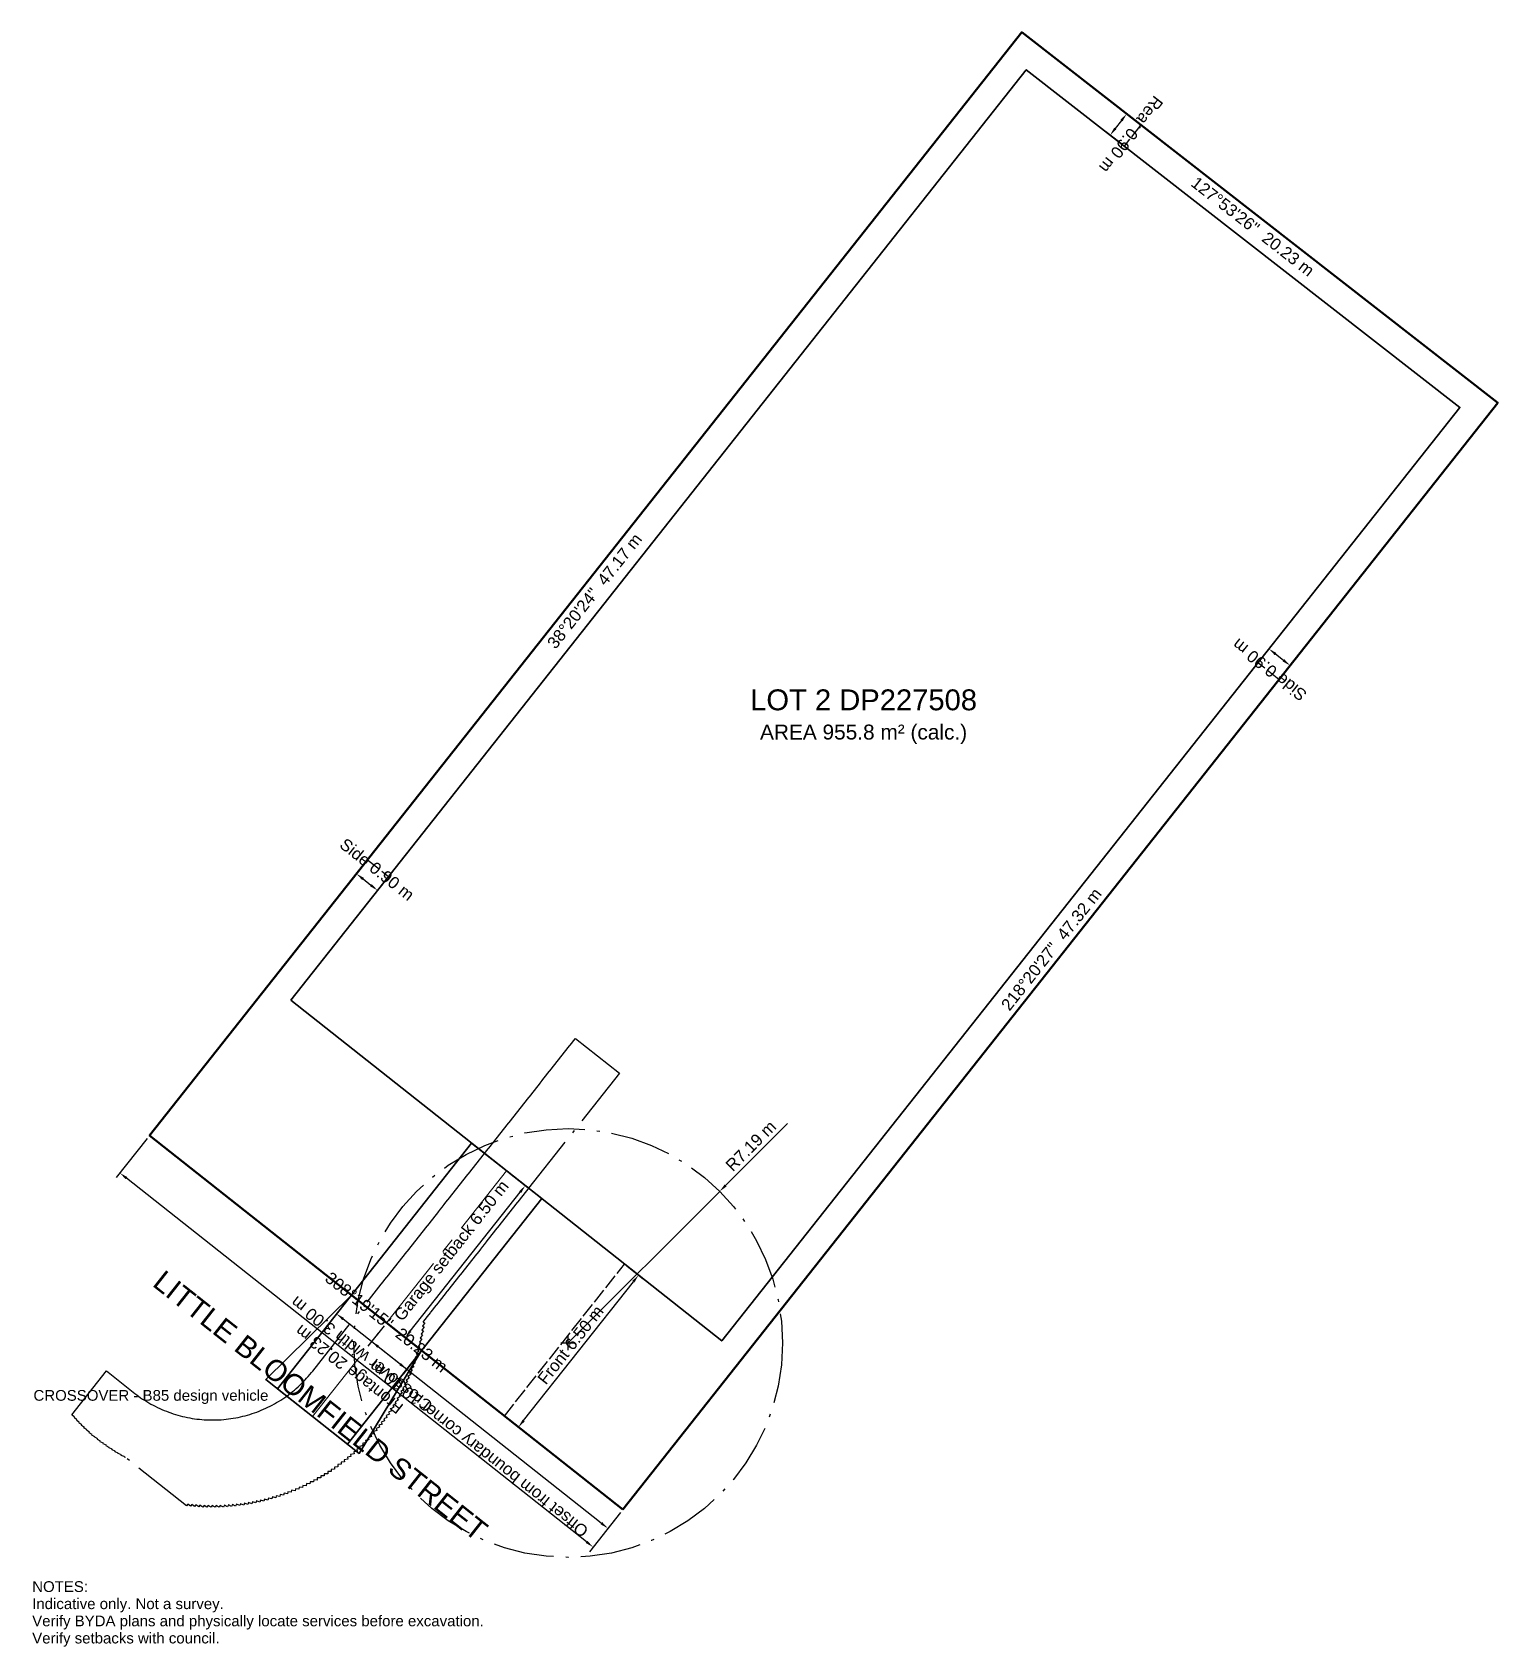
# Model space of a CAD drawing. Header units: metres. Extents: x 238439.4 to 238488.6, y 6569516.8 to 6569570.9.
import ezdxf
from ezdxf.enums import TextEntityAlignment as Align

# ---------------------------------------------------------------- set-up
doc = ezdxf.new("R2010")
doc.units = ezdxf.units.M
doc.header["$LTSCALE"] = 0.8
for name, pattern in [('CENTER', [5.08, 3.175, -0.635, 0.635, -0.635]), ('DASHDOT', [3.556, 2.54, -0.508, 0, -0.508]), ('DASHED2', [0.762, 0.635, -0.127])]:
    doc.linetypes.add(name, pattern=pattern)
for name, color, linetype, lineweight in [('C-ANNO-BRNG', 7, 'CONTINUOUS', 18), ('C-ANNO-DIMS', 4, 'CONTINUOUS', 18), ('C-ANNO-LOTN', 7, 'CONTINUOUS', 25), ('C-ANNO-NOTE', 7, 'CONTINUOUS', 18), ('C-ANNO-ROAD', 7, 'CONTINUOUS', 25), ('C-DRIV-CNTR', 6, 'CENTER', 18), ('C-DRIV-TURN', 30, 'DASHDOT', 25), ('C-DRIV-XOVR', 7, 'CONTINUOUS', 35), ('C-PROP-BDY', 3, 'CONTINUOUS', 50), ('C-ZONE-ENVL', 1, 'CONTINUOUS', 35), ('C-ZONE-SBAK', 1, 'DASHED2', 25)]:
    doc.layers.add(name, color=color, linetype=linetype, lineweight=lineweight)
doc.styles.add('JCE', font='arial.ttf')
doc.dimstyles.new('JCE', dxfattribs={"dimtxt": 0.4, "dimasz": 0.28, "dimexe": 0.2, "dimexo": 0.12, "dimgap": 0.14, "dimtad": 1, "dimzin": 0, "dimtxsty": 'JCE', "dimcen": 0, "dimclrd": 256, "dimclre": 256, "dimclrt": 256, "dimazin": 3, "dimtfac": 1, "dimtmove": 0, "dimatfit": 3, "dimlwd": -1, "dimlwe": -1})

msp = doc.modelspace()

# ---------------------------------------------------------------- linework, layer by layer
at = {"layer": 'C-DRIV-CNTR'}
msp.add_lwpolyline([(238448.803, 6569524.483), (238451.283, 6569527.621), (238455.313, 6569532.721)], dxfattribs=at)
at = {"layer": 'C-DRIV-TURN'}
for p, q in [((238457.378, 6569526.707), (238457.378, 6569527.187)), ((238457.138, 6569526.947), (238457.618, 6569526.947))]:
    msp.add_line(p, q, dxfattribs=at)
msp.add_lwpolyline([(238442.48, 6569523.145), (238442.384, 6569523.177), (238442.391, 6569523.197), (238442.281, 6569523.237), (238442.288, 6569523.257), (238442.178, 6569523.299), (238442.186, 6569523.319), (238442.077, 6569523.362), (238442.085, 6569523.382), (238441.976, 6569523.428), (238441.985, 6569523.447), (238441.877, 6569523.495), (238441.886, 6569523.515), (238441.78, 6569523.565), (238441.789, 6569523.584), (238441.684, 6569523.636), (238441.693, 6569523.655), (238441.589, 6569523.709), (238441.599, 6569523.728), (238441.495, 6569523.784), (238441.505, 6569523.802), (238441.403, 6569523.86), (238441.414, 6569523.879), (238441.313, 6569523.939), (238441.324, 6569523.957), (238441.224, 6569524.019), (238441.235, 6569524.037), (238441.136, 6569524.1), (238441.148, 6569524.118), (238441.05, 6569524.184), (238441.062, 6569524.202), (238440.966, 6569524.269), (238440.978, 6569524.286), (238440.883, 6569524.356), (238440.896, 6569524.373), (238440.803, 6569524.444), (238440.815, 6569524.461), (238440.723, 6569524.534), (238441.889, 6569526.009), (238442.839, 6569525.258), (238442.904, 6569525.208), (238442.97, 6569525.16), (238443.037, 6569525.113), (238443.104, 6569525.068), (238443.173, 6569525.024), (238443.242, 6569524.981), (238443.313, 6569524.939), (238443.384, 6569524.899), (238443.455, 6569524.86), (238443.528, 6569524.823), (238443.601, 6569524.786), (238443.675, 6569524.752), (238443.749, 6569524.719), (238443.825, 6569524.687), (238443.9, 6569524.656), (238443.977, 6569524.627), (238444.053, 6569524.6), (238444.131, 6569524.574), (238444.209, 6569524.549), (238444.287, 6569524.526), (238444.366, 6569524.505), (238444.445, 6569524.485), (238444.524, 6569524.467), (238444.604, 6569524.45), (238444.684, 6569524.434), (238444.765, 6569524.42), (238444.845, 6569524.408), (238444.926, 6569524.397), (238445.007, 6569524.388), (238445.089, 6569524.38), (238445.17, 6569524.374), (238445.251, 6569524.37), (238445.333, 6569524.367), (238445.415, 6569524.365), (238445.496, 6569524.365), (238445.578, 6569524.367), (238445.659, 6569524.37), (238445.741, 6569524.375), (238445.822, 6569524.382), (238445.903, 6569524.389), (238445.984, 6569524.399), (238446.065, 6569524.41), (238446.146, 6569524.423), (238446.226, 6569524.437), (238446.306, 6569524.452), (238446.386, 6569524.47), (238446.466, 6569524.488), (238446.545, 6569524.509), (238446.623, 6569524.53), (238446.701, 6569524.554), (238446.779, 6569524.578), (238446.857, 6569524.605), (238446.933, 6569524.632), (238447.01, 6569524.661), (238447.085, 6569524.692), (238447.16, 6569524.724), (238447.235, 6569524.758), (238447.308, 6569524.793), (238447.381, 6569524.829), (238447.454, 6569524.867), (238447.525, 6569524.906), (238447.596, 6569524.946), (238447.666, 6569524.988), (238447.736, 6569525.031), (238447.804, 6569525.076), (238447.872, 6569525.121), (238447.938, 6569525.168), (238448.004, 6569525.217), (238448.069, 6569525.266), (238448.133, 6569525.317), (238448.196, 6569525.369), (238448.257, 6569525.422), (238448.318, 6569525.477), (238448.378, 6569525.532), (238448.437, 6569525.589), (238448.494, 6569525.647), (238448.551, 6569525.706), (238448.606, 6569525.766), (238448.66, 6569525.827), (238448.713, 6569525.889), (238448.765, 6569525.952), (238448.809, 6569526.007), (238450.635, 6569528.317), (238451.11, 6569528.918), (238451.172, 6569528.997), (238451.234, 6569529.075), (238451.296, 6569529.153), (238451.358, 6569529.232), (238451.42, 6569529.31), (238451.482, 6569529.389), (238451.544, 6569529.467), (238451.606, 6569529.546), (238451.668, 6569529.624), (238451.73, 6569529.703), (238451.792, 6569529.781), (238451.854, 6569529.86), (238451.916, 6569529.938), (238451.978, 6569530.016), (238452.04, 6569530.095), (238452.102, 6569530.173), (238452.164, 6569530.252), (238452.226, 6569530.33), (238452.288, 6569530.409), (238452.35, 6569530.487), (238452.412, 6569530.566), (238452.474, 6569530.644), (238452.536, 6569530.723), (238452.598, 6569530.801), (238452.66, 6569530.879), (238452.722, 6569530.958), (238452.784, 6569531.036), (238452.846, 6569531.115), (238452.908, 6569531.193), (238452.97, 6569531.272), (238453.032, 6569531.35), (238453.094, 6569531.429), (238453.156, 6569531.507), (238453.218, 6569531.586), (238453.28, 6569531.664), (238453.342, 6569531.742), (238453.404, 6569531.821), (238453.466, 6569531.899), (238453.528, 6569531.978), (238453.59, 6569532.056), (238453.652, 6569532.135), (238453.714, 6569532.213), (238453.776, 6569532.292), (238453.838, 6569532.37), (238453.9, 6569532.449), (238453.962, 6569532.527), (238454.024, 6569532.605), (238454.086, 6569532.684), (238454.148, 6569532.762), (238454.21, 6569532.841), (238454.272, 6569532.919), (238454.334, 6569532.998), (238454.396, 6569533.076), (238454.458, 6569533.155), (238454.52, 6569533.233), (238454.582, 6569533.312), (238454.644, 6569533.39), (238454.706, 6569533.468), (238454.768, 6569533.547), (238454.83, 6569533.625), (238454.892, 6569533.704), (238454.954, 6569533.782), (238455.016, 6569533.861), (238455.078, 6569533.939), (238455.14, 6569534.018), (238455.202, 6569534.096), (238455.264, 6569534.175), (238455.326, 6569534.253), (238455.388, 6569534.331), (238455.45, 6569534.41), (238455.512, 6569534.488), (238455.574, 6569534.567), (238455.636, 6569534.645), (238455.698, 6569534.724), (238455.76, 6569534.802), (238455.822, 6569534.881), (238455.884, 6569534.959), (238455.946, 6569535.038), (238456.008, 6569535.116), (238456.07, 6569535.194), (238456.132, 6569535.273), (238456.194, 6569535.351), (238456.256, 6569535.43), (238456.318, 6569535.508), (238456.38, 6569535.587), (238456.442, 6569535.665), (238456.504, 6569535.744), (238456.566, 6569535.822), (238456.628, 6569535.901), (238456.69, 6569535.979), (238456.752, 6569536.057), (238456.814, 6569536.136), (238456.876, 6569536.214), (238456.938, 6569536.293), (238457, 6569536.371), (238457.062, 6569536.45), (238457.124, 6569536.528), (238457.186, 6569536.607), (238457.248, 6569536.685), (238457.31, 6569536.764), (238457.372, 6569536.842), (238457.434, 6569536.92), (238457.496, 6569536.999), (238457.558, 6569537.077), (238457.62, 6569537.156), (238459.095, 6569535.99), (238456.051, 6569532.138), (238455.989, 6569532.06), (238455.927, 6569531.981), (238455.865, 6569531.903), (238455.803, 6569531.824), (238455.741, 6569531.746), (238455.679, 6569531.667), (238455.617, 6569531.589), (238455.555, 6569531.51), (238455.493, 6569531.432), (238455.431, 6569531.353), (238455.369, 6569531.275), (238455.307, 6569531.197), (238455.245, 6569531.118), (238455.183, 6569531.04), (238455.121, 6569530.961), (238455.059, 6569530.883), (238454.997, 6569530.804), (238454.935, 6569530.726), (238454.873, 6569530.647), (238454.811, 6569530.569), (238454.749, 6569530.49), (238454.687, 6569530.412), (238454.625, 6569530.334), (238454.563, 6569530.255), (238454.501, 6569530.177), (238454.439, 6569530.098), (238454.377, 6569530.02), (238454.315, 6569529.941), (238454.253, 6569529.863), (238454.191, 6569529.784), (238454.129, 6569529.706), (238454.067, 6569529.627), (238454.005, 6569529.549), (238453.943, 6569529.47), (238453.881, 6569529.392), (238453.819, 6569529.314), (238453.756, 6569529.235), (238453.694, 6569529.157), (238453.632, 6569529.078), (238453.57, 6569529), (238453.508, 6569528.921), (238453.446, 6569528.843), (238453.384, 6569528.764), (238453.322, 6569528.686), (238453.267, 6569528.615), (238453.26, 6569528.607), (238453.198, 6569528.529), (238453.136, 6569528.451), (238453.074, 6569528.372), (238453.012, 6569528.294), (238452.95, 6569528.215), (238452.888, 6569528.137), (238452.826, 6569528.058), (238452.764, 6569527.98), (238452.744, 6569527.955), (238452.702, 6569527.901), (238452.64, 6569527.823), (238452.578, 6569527.744), (238452.516, 6569527.666), (238452.512, 6569527.661), (238452.567, 6569527.616), (238452.492, 6569527.525), (238452.546, 6569527.48), (238452.47, 6569527.391), (238452.523, 6569527.344), (238452.445, 6569527.256), (238452.497, 6569527.209), (238452.417, 6569527.123), (238452.468, 6569527.074), (238452.387, 6569526.989), (238452.437, 6569526.94), (238452.355, 6569526.857), (238452.404, 6569526.806), (238452.32, 6569526.725), (238452.368, 6569526.673), (238452.282, 6569526.594), (238452.329, 6569526.541), (238452.242, 6569526.463), (238452.288, 6569526.41), (238452.199, 6569526.333), (238452.244, 6569526.279), (238452.154, 6569526.204), (238452.198, 6569526.149), (238452.106, 6569526.076), (238452.149, 6569526.02), (238452.056, 6569525.949), (238452.098, 6569525.893), (238452.004, 6569525.823), (238452.045, 6569525.766), (238451.949, 6569525.698), (238451.989, 6569525.64), (238451.892, 6569525.574), (238451.93, 6569525.515), (238451.832, 6569525.451), (238451.869, 6569525.392), (238451.77, 6569525.33), (238451.806, 6569525.269), (238451.706, 6569525.209), (238451.741, 6569525.148), (238451.639, 6569525.09), (238451.673, 6569525.028), (238451.57, 6569524.972), (238451.603, 6569524.91), (238451.499, 6569524.855), (238451.531, 6569524.792), (238451.426, 6569524.74), (238451.456, 6569524.677), (238451.351, 6569524.626), (238451.38, 6569524.562), (238451.273, 6569524.514), (238451.301, 6569524.449), (238451.193, 6569524.403), (238451.22, 6569524.338), (238451.111, 6569524.294), (238451.136, 6569524.228), (238451.027, 6569524.186), (238451.051, 6569524.12), (238450.941, 6569524.08), (238450.964, 6569524.014), (238450.853, 6569523.976), (238450.874, 6569523.909), (238450.763, 6569523.873), (238450.783, 6569523.806), (238450.671, 6569523.772), (238450.69, 6569523.704), (238450.577, 6569523.673), (238450.595, 6569523.605), (238450.481, 6569523.576), (238450.497, 6569523.507), (238450.384, 6569523.48), (238450.398, 6569523.411), (238450.284, 6569523.387), (238450.298, 6569523.318), (238450.183, 6569523.295), (238450.195, 6569523.226), (238450.08, 6569523.205), (238450.091, 6569523.136), (238449.975, 6569523.118), (238449.985, 6569523.048), (238449.869, 6569523.032), (238449.877, 6569522.962), (238449.761, 6569522.948), (238449.768, 6569522.878), (238449.651, 6569522.867), (238449.657, 6569522.796), (238449.54, 6569522.787), (238449.545, 6569522.717), (238449.428, 6569522.71), (238449.431, 6569522.64), (238449.314, 6569522.635), (238449.315, 6569522.564), (238449.198, 6569522.562), (238449.198, 6569522.491), (238449.082, 6569522.491), (238449.08, 6569522.421), (238448.963, 6569522.423), (238448.961, 6569522.352), (238448.844, 6569522.357), (238448.84, 6569522.286), (238448.723, 6569522.293), (238448.718, 6569522.222), (238448.601, 6569522.231), (238448.595, 6569522.161), (238448.478, 6569522.172), (238448.47, 6569522.102), (238448.354, 6569522.115), (238448.345, 6569522.045), (238448.229, 6569522.061), (238448.218, 6569521.991), (238448.103, 6569522.009), (238448.091, 6569521.939), (238447.975, 6569521.959), (238447.962, 6569521.89), (238447.847, 6569521.912), (238447.833, 6569521.843), (238447.718, 6569521.867), (238447.702, 6569521.798), (238447.588, 6569521.825), (238447.571, 6569521.756), (238447.458, 6569521.785), (238447.439, 6569521.717), (238447.326, 6569521.748), (238447.306, 6569521.68), (238447.194, 6569521.713), (238447.173, 6569521.646), (238447.061, 6569521.681), (238447.039, 6569521.614), (238446.928, 6569521.651), (238446.904, 6569521.585), (238446.794, 6569521.624), (238446.769, 6569521.558), (238446.66, 6569521.6), (238446.634, 6569521.534), (238446.525, 6569521.578), (238446.498, 6569521.513), (238446.39, 6569521.558), (238446.361, 6569521.494), (238446.254, 6569521.542), (238446.224, 6569521.478), (238446.119, 6569521.528), (238446.087, 6569521.464), (238445.982, 6569521.516), (238445.95, 6569521.453), (238445.846, 6569521.507), (238445.813, 6569521.445), (238445.71, 6569521.501), (238445.675, 6569521.439), (238445.573, 6569521.497), (238445.537, 6569521.436), (238445.437, 6569521.496), (238445.4, 6569521.436), (238445.3, 6569521.498), (238445.262, 6569521.438), (238445.164, 6569521.502), (238445.124, 6569521.443), (238445.027, 6569521.509), (238444.987, 6569521.451), (238444.891, 6569521.518), (238444.849, 6569521.461), (238444.755, 6569521.53), (238444.712, 6569521.474), (238444.619, 6569521.544), (238444.575, 6569521.489), (238442.528, 6569523.108), (238442.489, 6569523.12), (238442.494, 6569523.134)], close=True, dxfattribs=at)
msp.add_circle((238457.378, 6569526.947), 7.189, dxfattribs=at)
at = {"layer": 'C-DRIV-XOVR'}
for points in [[(238454.136, 6569533.651), (238456.49, 6569531.791), (238449.979, 6569523.553), (238447.626, 6569525.413)], [(238452.46, 6569526.691), (238450.106, 6569528.551), (238447.233, 6569525.723), (238450.372, 6569523.243)]]:
    msp.add_lwpolyline(points, close=True, dxfattribs=at)
at = {"layer": 'C-PROP-BDY'}
msp.add_lwpolyline([(238459.207, 6569521.359), (238488.561, 6569558.474), (238472.594, 6569570.9), (238443.334, 6569533.903)], close=True, dxfattribs=at)
at = {"layer": 'C-ZONE-ENVL'}
msp.add_lwpolyline([(238448.073, 6569538.443), (238472.746, 6569569.641), (238487.293, 6569558.32), (238462.533, 6569527.015)], close=True, dxfattribs=at)
at = {"layer": 'C-ZONE-SBAK'}
for p, q in [((238476.586, 6569567.793), (238476.033, 6569567.083)), ((238481.223, 6569549.195), (238480.517, 6569549.753)), ((238450.649, 6569543.152), (238451.355, 6569542.594)), ((238455.239, 6569524.495), (238459.269, 6569529.594))]:
    msp.add_line(p, q, dxfattribs=at)

# ---------------------------------------------------------------- texts
at = {"layer": 'C-ANNO-BRNG', "style": 'JCE'}
for s, rotation, p in [('127°53\'26"  20.23 m', -37.891, (238480.345, 6569564.387)), ('38°20\'24"  47.17 m', 51.66, (238458.262, 6569552.166)), ('218°20\'27"  47.32 m', 51.659, (238473.586, 6569540.152)), ('308°19\'15"  20.23 m', -38.321, (238451.283, 6569527.647))]:
    msp.add_text(s, height=0.4, rotation=rotation, dxfattribs=at).set_placement(p, align=Align.MIDDLE_CENTER)
at = {"layer": 'C-ANNO-LOTN', "style": 'JCE'}
for s, height, p in [('LOT 2 DP227508', 0.7, (238467.289, 6569548.514)), ('AREA 955.8 m² (calc.)', 0.5, (238467.289, 6569547.434))]:
    msp.add_text(s, height=height, dxfattribs=at).set_placement(p, align=Align.MIDDLE_CENTER)
at = {"layer": 'C-ANNO-NOTE', "style": 'JCE'}
msp.add_text('CROSSOVER - B85 design vehicle', height=0.36, dxfattribs=at).set_placement((238443.382, 6569525.19), align=Align.MIDDLE_CENTER)
for s, p in [('NOTES:', (238439.399, 6569518.959)), ('Indicative only. Not a survey.', (238439.399, 6569518.383)), ('Verify BYDA plans and physically locate services before excavation.', (238439.399, 6569517.807)), ('Verify setbacks with council.', (238439.399, 6569517.231))]:
    msp.add_text(s, height=0.36, dxfattribs=at).set_placement(p, align=Align.TOP_LEFT)
at = {"layer": 'C-ANNO-ROAD', "style": 'JCE'}
msp.add_text('LITTLE BLOOMFIELD STREET', height=0.7, rotation=-38.321, dxfattribs=at).set_placement((238449.069, 6569524.846), align=Align.MIDDLE_CENTER)

# ---------------------------------------------------------------- dimensions: what is measured, and where the dimension line sits
at = {"layer": 'C-ANNO-DIMS'}
for base, p1, p2, angle, text in [((238476.113, 6569568.162), (238476.586, 6569567.793), (238476.033, 6569567.083), 232.1093, 'Rear 0.90 m'), ((238481.595, 6569549.665), (238481.223, 6569549.195), (238480.517, 6569549.753), 141.6591, 'Side 0.90 m'), ((238450.277, 6569542.682), (238450.649, 6569543.152), (238451.355, 6569542.594), 321.66, 'Side 0.90 m'), ((238458.215, 6569520.103), (238459.207, 6569521.359), (238443.334, 6569533.903), 141.6792, 'Frontage 20.23 m'), ((238451.91, 6569527.125), (238451.283, 6569527.621), (238455.313, 6569532.721), 51.6792, 'Garage setback 6.50 m'), ((238455.709, 6569524.123), (238455.239, 6569524.495), (238459.269, 6569529.594), 51.6792, 'Front 6.50 m'), ((238451.964, 6569526.064), (238452.46, 6569526.691), (238450.106, 6569528.551), 141.6792, 'Crossover width 3.00 m'), ((238458.711, 6569520.731), (238459.207, 6569521.359), (238451.283, 6569527.621), 141.6792, 'Offset from boundary corner 10.10 m')]:
    msp.add_linear_dim(base=base, p1=p1, p2=p2, angle=angle, text=text, dimstyle='JCE', dxfattribs=at).render()
msp.add_radius_dim(center=(238457.378, 6569526.947), mpoint=(238462.461, 6569532.03), text='R7.19 m', dimstyle='JCE', dxfattribs=at).render()

doc.saveas('drawing.dxf')
